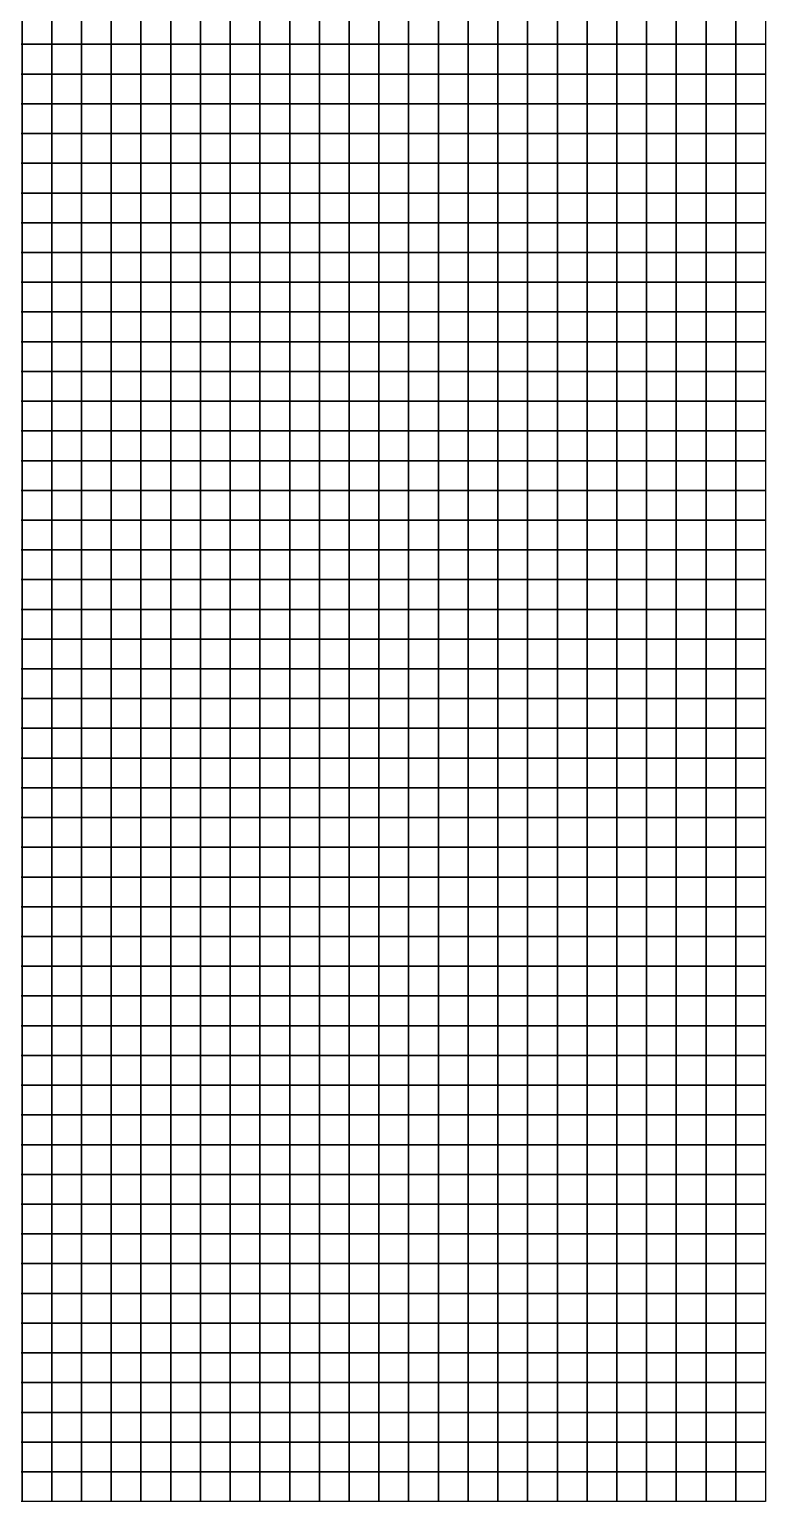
# Model space of a CAD drawing. Extents: x 0 to 99, y 0 to 99.
# Drawn here: x 74.25 to 99, y 0 to 49.5 of the extents above; entities that cross this region are included whole.
import ezdxf

# ---------------------------------------------------------------- set-up
doc = ezdxf.new("R2010")
doc.units = 0

msp = doc.modelspace()

# ---------------------------------------------------------------- meshes
mesh = msp.add_polymesh((9, 9))
for k, corner in enumerate([(72, 48, 14.118), (72, 49, 13.333), (72, 50, 12.549), (72, 51, 11.569), (72, 52, 10.588), (72, 53, 10), (72, 54, 9.804), (72, 55, 9.608), (72, 56, 9.02), (73, 48, 15.294), (73, 49, 14.118), (73, 50, 13.137), (73, 51, 11.961), (73, 52, 10.98), (73, 53, 10.784), (73, 54, 10.98), (73, 55, 11.176), (73, 56, 10.392), (74, 48, 15.686), (74, 49, 14.706), (74, 50, 13.725), (74, 51, 12.549), (74, 52, 11.765), (74, 53, 11.765), (74, 54, 12.157), (74, 55, 12.549), (74, 56, 11.765), (75, 48, 15.882), (75, 49, 14.706), (75, 50, 13.725), (75, 51, 13.137), (75, 52, 12.745), (75, 53, 12.941), (75, 54, 13.725), (75, 55, 13.922), (75, 56, 13.333), (76, 48, 15.686), (76, 49, 14.706), (76, 50, 13.725), (76, 51, 13.725), (76, 52, 13.725), (76, 53, 14.314), (76, 54, 15.098), (76, 55, 15.294), (76, 56, 14.706), (77, 48, 15.686), (77, 49, 14.706), (77, 50, 14.118), (77, 51, 14.51), (77, 52, 15.098), (77, 53, 15.686), (77, 54, 16.471), (77, 55, 16.667), (77, 56, 16.078), (78, 48, 16.078), (78, 49, 15.49), (78, 50, 15.294), (78, 51, 15.882), (78, 52, 16.667), (78, 53, 17.255), (78, 54, 18.235), (78, 55, 18.235), (78, 56, 17.255), (79, 48, 16.667), (79, 49, 16.667), (79, 50, 17.059), (79, 51, 17.451), (79, 52, 18.039), (79, 53, 18.824), (79, 54, 19.608), (79, 55, 19.608), (79, 56, 18.235), (80, 48, 17.255), (80, 49, 17.843), (80, 50, 18.627), (80, 51, 19.216), (80, 52, 19.804), (80, 53, 20.392), (80, 54, 20.98), (80, 55, 20.784), (80, 56, 19.216)]):
    mesh.set_mesh_vertex(divmod(k, 9), corner)
mesh = msp.add_polymesh((9, 9))
for k, corner in enumerate([(80, 48, 17.255), (80, 49, 17.843), (80, 50, 18.627), (80, 51, 19.216), (80, 52, 19.804), (80, 53, 20.392), (80, 54, 20.98), (80, 55, 20.784), (80, 56, 19.216), (81, 48, 17.843), (81, 49, 19.02), (81, 50, 20), (81, 51, 20.784), (81, 52, 21.569), (81, 53, 21.961), (81, 54, 22.157), (81, 55, 21.765), (81, 56, 20), (82, 48, 18.824), (82, 49, 20.392), (82, 50, 21.569), (82, 51, 22.353), (82, 52, 23.137), (82, 53, 23.333), (82, 54, 23.137), (82, 55, 22.157), (82, 56, 20.588), (83, 48, 20.196), (83, 49, 21.765), (83, 50, 23.137), (83, 51, 23.725), (83, 52, 24.314), (83, 53, 24.118), (83, 54, 23.725), (83, 55, 22.745), (83, 56, 20.784), (84, 48, 21.765), (84, 49, 23.333), (84, 50, 24.314), (84, 51, 25.098), (84, 52, 25.294), (84, 53, 24.902), (84, 54, 24.118), (84, 55, 22.941), (84, 56, 21.176), (85, 48, 23.333), (85, 49, 24.706), (85, 50, 25.686), (85, 51, 26.275), (85, 52, 26.667), (85, 53, 25.882), (85, 54, 24.902), (85, 55, 23.529), (85, 56, 21.961), (86, 48, 24.902), (86, 49, 26.275), (86, 50, 27.059), (86, 51, 27.843), (86, 52, 28.039), (86, 53, 27.255), (86, 54, 26.078), (86, 55, 24.51), (86, 56, 22.745), (87, 48, 26.667), (87, 49, 27.843), (87, 50, 28.431), (87, 51, 29.02), (87, 52, 29.216), (87, 53, 28.235), (87, 54, 26.863), (87, 55, 25.294), (87, 56, 23.725), (88, 48, 28.039), (88, 49, 29.02), (88, 50, 29.412), (88, 51, 29.608), (88, 52, 29.412), (88, 53, 28.235), (88, 54, 27.059), (88, 55, 25.49), (88, 56, 23.922)]):
    mesh.set_mesh_vertex(divmod(k, 9), corner)
mesh = msp.add_polymesh((9, 9))
for k, corner in enumerate([(88, 48, 28.039), (88, 49, 29.02), (88, 50, 29.412), (88, 51, 29.608), (88, 52, 29.412), (88, 53, 28.235), (88, 54, 27.059), (88, 55, 25.49), (88, 56, 23.922), (89, 48, 29.412), (89, 49, 30), (89, 50, 30.196), (89, 51, 29.804), (89, 52, 29.412), (89, 53, 28.235), (89, 54, 26.863), (89, 55, 25.294), (89, 56, 23.725), (90, 48, 30.784), (90, 49, 31.176), (90, 50, 30.784), (90, 51, 30.196), (90, 52, 29.216), (90, 53, 27.843), (90, 54, 26.471), (90, 55, 24.902), (90, 56, 23.529), (91, 48, 32.353), (91, 49, 32.353), (91, 50, 31.765), (91, 51, 30.784), (91, 52, 29.608), (91, 53, 28.235), (91, 54, 26.667), (91, 55, 25.098), (91, 56, 23.529), (92, 48, 33.725), (92, 49, 33.725), (92, 50, 33.137), (92, 51, 31.765), (92, 52, 30.588), (92, 53, 29.02), (92, 54, 27.451), (92, 55, 25.686), (92, 56, 24.118), (93, 48, 34.902), (93, 49, 34.902), (93, 50, 34.314), (93, 51, 33.137), (93, 52, 31.765), (93, 53, 30.196), (93, 54, 28.431), (93, 55, 26.667), (93, 56, 24.706), (94, 48, 36.078), (94, 49, 35.882), (94, 50, 35.294), (94, 51, 33.922), (94, 52, 32.549), (94, 53, 30.784), (94, 54, 29.216), (94, 55, 27.255), (94, 56, 25.49), (95, 48, 37.059), (95, 49, 36.667), (95, 50, 35.686), (95, 51, 34.314), (95, 52, 32.745), (95, 53, 31.176), (95, 54, 29.412), (95, 55, 27.843), (95, 56, 26.078), (96, 48, 37.843), (96, 49, 36.863), (96, 50, 35.49), (96, 51, 34.118), (96, 52, 32.549), (96, 53, 30.98), (96, 54, 29.216), (96, 55, 27.843), (96, 56, 26.863)]):
    mesh.set_mesh_vertex(divmod(k, 9), corner)
mesh = msp.add_polymesh((4, 9))
for k, corner in enumerate([(96, 48, 37.843), (96, 49, 36.863), (96, 50, 35.49), (96, 51, 34.118), (96, 52, 32.549), (96, 53, 30.98), (96, 54, 29.216), (96, 55, 27.843), (96, 56, 26.863), (97, 48, 38.235), (97, 49, 36.863), (97, 50, 35.294), (97, 51, 33.529), (97, 52, 31.765), (97, 53, 30.588), (97, 54, 29.216), (97, 55, 28.235), (97, 56, 27.647), (98, 48, 38.824), (98, 49, 37.255), (98, 50, 35.294), (98, 51, 33.333), (98, 52, 31.765), (98, 53, 30.784), (98, 54, 29.804), (98, 55, 29.216), (98, 56, 28.824), (99, 48, 39.412), (99, 49, 37.647), (99, 50, 35.686), (99, 51, 33.725), (99, 52, 32.157), (99, 53, 31.373), (99, 54, 30.98), (99, 55, 30.588), (99, 56, 30.392)]):
    mesh.set_mesh_vertex(divmod(k, 9), corner)
mesh = msp.add_polymesh((9, 9))
for k, corner in enumerate([(72, 40, 18.627), (72, 41, 18.431), (72, 42, 18.235), (72, 43, 17.843), (72, 44, 17.451), (72, 45, 16.863), (72, 46, 15.882), (72, 47, 14.902), (72, 48, 14.118), (73, 40, 20), (73, 41, 19.804), (73, 42, 19.412), (73, 43, 19.02), (73, 44, 18.627), (73, 45, 18.039), (73, 46, 17.059), (73, 47, 16.078), (73, 48, 15.294), (74, 40, 21.373), (74, 41, 20.98), (74, 42, 20.588), (74, 43, 20.196), (74, 44, 19.804), (74, 45, 19.02), (74, 46, 18.039), (74, 47, 16.863), (74, 48, 15.686), (75, 40, 22.549), (75, 41, 22.157), (75, 42, 21.765), (75, 43, 21.176), (75, 44, 20.588), (75, 45, 19.804), (75, 46, 18.431), (75, 47, 17.255), (75, 48, 15.882), (76, 40, 23.725), (76, 41, 23.333), (76, 42, 22.745), (76, 43, 22.157), (76, 44, 21.176), (76, 45, 20), (76, 46, 18.627), (76, 47, 17.255), (76, 48, 15.686), (77, 40, 24.706), (77, 41, 24.314), (77, 42, 23.725), (77, 43, 22.549), (77, 44, 21.176), (77, 45, 20), (77, 46, 18.431), (77, 47, 17.059), (77, 48, 15.686), (78, 40, 25.49), (78, 41, 24.902), (78, 42, 24.118), (78, 43, 22.745), (78, 44, 21.176), (78, 45, 19.804), (78, 46, 18.235), (78, 47, 16.863), (78, 48, 16.078), (79, 40, 26.078), (79, 41, 25.294), (79, 42, 24.118), (79, 43, 22.745), (79, 44, 21.176), (79, 45, 19.804), (79, 46, 18.235), (79, 47, 16.667), (79, 48, 16.667), (80, 40, 26.275), (80, 41, 25.294), (80, 42, 24.118), (80, 43, 22.745), (80, 44, 21.176), (80, 45, 19.608), (80, 46, 18.039), (80, 47, 16.863), (80, 48, 17.255)]):
    mesh.set_mesh_vertex(divmod(k, 9), corner)
mesh = msp.add_polymesh((9, 9))
for k, corner in enumerate([(80, 40, 26.275), (80, 41, 25.294), (80, 42, 24.118), (80, 43, 22.745), (80, 44, 21.176), (80, 45, 19.608), (80, 46, 18.039), (80, 47, 16.863), (80, 48, 17.255), (81, 40, 26.275), (81, 41, 25.294), (81, 42, 23.922), (81, 43, 22.549), (81, 44, 21.176), (81, 45, 19.608), (81, 46, 18.235), (81, 47, 17.255), (81, 48, 17.843), (82, 40, 26.275), (82, 41, 25.294), (82, 42, 23.725), (82, 43, 22.353), (82, 44, 20.784), (82, 45, 19.608), (82, 46, 18.431), (82, 47, 17.843), (82, 48, 18.824), (83, 40, 26.275), (83, 41, 25.098), (83, 42, 23.725), (83, 43, 22.157), (83, 44, 20.588), (83, 45, 19.608), (83, 46, 19.02), (83, 47, 18.824), (83, 48, 20.196), (84, 40, 26.275), (84, 41, 25.098), (84, 42, 23.725), (84, 43, 22.157), (84, 44, 20.784), (84, 45, 20), (84, 46, 19.804), (84, 47, 20.196), (84, 48, 21.765), (85, 40, 26.275), (85, 41, 25.098), (85, 42, 23.725), (85, 43, 22.745), (85, 44, 21.765), (85, 45, 21.373), (85, 46, 21.569), (85, 47, 21.961), (85, 48, 23.333), (86, 40, 26.275), (86, 41, 24.902), (86, 42, 23.922), (86, 43, 23.333), (86, 44, 23.137), (86, 45, 23.137), (86, 46, 23.333), (86, 47, 23.725), (86, 48, 24.902), (87, 40, 26.275), (87, 41, 25.098), (87, 42, 24.314), (87, 43, 24.314), (87, 44, 24.51), (87, 45, 24.706), (87, 46, 25.098), (87, 47, 25.49), (87, 48, 26.667), (88, 40, 26.275), (88, 41, 25.294), (88, 42, 24.902), (88, 43, 25.294), (88, 44, 26.275), (88, 45, 26.667), (88, 46, 26.863), (88, 47, 27.255), (88, 48, 28.039)]):
    mesh.set_mesh_vertex(divmod(k, 9), corner)
mesh = msp.add_polymesh((9, 9))
for k, corner in enumerate([(88, 40, 26.275), (88, 41, 25.294), (88, 42, 24.902), (88, 43, 25.294), (88, 44, 26.275), (88, 45, 26.667), (88, 46, 26.863), (88, 47, 27.255), (88, 48, 28.039), (89, 40, 26.667), (89, 41, 26.078), (89, 42, 25.882), (89, 43, 26.667), (89, 44, 27.647), (89, 45, 28.235), (89, 46, 28.431), (89, 47, 28.824), (89, 48, 29.412), (90, 40, 27.059), (90, 41, 26.863), (90, 42, 27.059), (90, 43, 28.039), (90, 44, 29.02), (90, 45, 29.804), (90, 46, 30.196), (90, 47, 30.588), (90, 48, 30.784), (91, 40, 27.647), (91, 41, 27.843), (91, 42, 28.235), (91, 43, 29.216), (91, 44, 30.392), (91, 45, 31.373), (91, 46, 31.765), (91, 47, 32.157), (91, 48, 32.353), (92, 40, 28.627), (92, 41, 28.824), (92, 42, 29.412), (92, 43, 30.784), (92, 44, 31.765), (92, 45, 32.745), (92, 46, 33.137), (92, 47, 33.529), (92, 48, 33.725), (93, 40, 30), (93, 41, 30.392), (93, 42, 30.98), (93, 43, 32.157), (93, 44, 33.333), (93, 45, 33.922), (93, 46, 34.314), (93, 47, 34.706), (93, 48, 34.902), (94, 40, 31.569), (94, 41, 31.961), (94, 42, 32.549), (94, 43, 33.529), (94, 44, 34.51), (94, 45, 35.294), (94, 46, 35.686), (94, 47, 35.882), (94, 48, 36.078), (95, 40, 32.941), (95, 41, 33.725), (95, 42, 34.314), (95, 43, 35.098), (95, 44, 35.882), (95, 45, 36.471), (95, 46, 36.863), (95, 47, 37.255), (95, 48, 37.059), (96, 40, 34.314), (96, 41, 35.294), (96, 42, 35.882), (96, 43, 36.667), (96, 44, 37.255), (96, 45, 37.843), (96, 46, 38.431), (96, 47, 38.431), (96, 48, 37.843)]):
    mesh.set_mesh_vertex(divmod(k, 9), corner)
mesh = msp.add_polymesh((4, 9))
for k, corner in enumerate([(96, 40, 34.314), (96, 41, 35.294), (96, 42, 35.882), (96, 43, 36.667), (96, 44, 37.255), (96, 45, 37.843), (96, 46, 38.431), (96, 47, 38.431), (96, 48, 37.843), (97, 40, 35.686), (97, 41, 36.471), (97, 42, 37.255), (97, 43, 38.235), (97, 44, 38.824), (97, 45, 39.412), (97, 46, 39.608), (97, 47, 39.412), (97, 48, 38.235), (98, 40, 36.863), (98, 41, 37.451), (98, 42, 38.431), (98, 43, 39.412), (98, 44, 40.392), (98, 45, 40.784), (98, 46, 40.784), (98, 47, 40.392), (98, 48, 38.824), (99, 40, 37.647), (99, 41, 38.431), (99, 42, 39.216), (99, 43, 40.392), (99, 44, 41.569), (99, 45, 41.765), (99, 46, 41.569), (99, 47, 40.784), (99, 48, 39.412)]):
    mesh.set_mesh_vertex(divmod(k, 9), corner)
mesh = msp.add_polymesh((9, 9))
for k, corner in enumerate([(72, 32, 19.608), (72, 33, 19.804), (72, 34, 20.196), (72, 35, 20.196), (72, 36, 20), (72, 37, 19.608), (72, 38, 19.216), (72, 39, 18.824), (72, 40, 18.627), (73, 32, 20.784), (73, 33, 20.784), (73, 34, 21.176), (73, 35, 21.176), (73, 36, 20.784), (73, 37, 20.588), (73, 38, 20.392), (73, 39, 20.196), (73, 40, 20), (74, 32, 21.765), (74, 33, 21.961), (74, 34, 21.961), (74, 35, 21.961), (74, 36, 21.765), (74, 37, 21.373), (74, 38, 21.569), (74, 39, 21.569), (74, 40, 21.373), (75, 32, 22.745), (75, 33, 22.745), (75, 34, 22.745), (75, 35, 22.745), (75, 36, 22.549), (75, 37, 22.157), (75, 38, 22.549), (75, 39, 22.745), (75, 40, 22.549), (76, 32, 23.725), (76, 33, 23.725), (76, 34, 23.725), (76, 35, 23.529), (76, 36, 23.333), (76, 37, 23.333), (76, 38, 23.529), (76, 39, 23.725), (76, 40, 23.725), (77, 32, 24.314), (77, 33, 24.314), (77, 34, 24.314), (77, 35, 24.314), (77, 36, 24.314), (77, 37, 24.314), (77, 38, 24.706), (77, 39, 24.706), (77, 40, 24.706), (78, 32, 24.51), (78, 33, 24.706), (78, 34, 24.706), (78, 35, 24.902), (78, 36, 25.294), (78, 37, 25.294), (78, 38, 25.686), (78, 39, 25.686), (78, 40, 25.49), (79, 32, 24.314), (79, 33, 24.706), (79, 34, 25.098), (79, 35, 25.49), (79, 36, 25.882), (79, 37, 26.275), (79, 38, 26.471), (79, 39, 26.471), (79, 40, 26.078), (80, 32, 24.118), (80, 33, 24.51), (80, 34, 25.098), (80, 35, 25.686), (80, 36, 26.471), (80, 37, 27.255), (80, 38, 27.255), (80, 39, 26.863), (80, 40, 26.275)]):
    mesh.set_mesh_vertex(divmod(k, 9), corner)
mesh = msp.add_polymesh((9, 9))
for k, corner in enumerate([(80, 32, 24.118), (80, 33, 24.51), (80, 34, 25.098), (80, 35, 25.686), (80, 36, 26.471), (80, 37, 27.255), (80, 38, 27.255), (80, 39, 26.863), (80, 40, 26.275), (81, 32, 23.529), (81, 33, 24.314), (81, 34, 24.706), (81, 35, 25.686), (81, 36, 26.863), (81, 37, 27.647), (81, 38, 27.451), (81, 39, 27.255), (81, 40, 26.275), (82, 32, 22.941), (82, 33, 23.725), (82, 34, 24.51), (82, 35, 25.686), (82, 36, 26.863), (82, 37, 27.843), (82, 38, 27.647), (82, 39, 27.255), (82, 40, 26.275), (83, 32, 22.549), (83, 33, 23.333), (83, 34, 24.314), (83, 35, 25.294), (83, 36, 26.863), (83, 37, 27.843), (83, 38, 27.647), (83, 39, 27.255), (83, 40, 26.275), (84, 32, 22.353), (84, 33, 23.333), (84, 34, 24.118), (84, 35, 25.294), (84, 36, 26.863), (84, 37, 27.843), (84, 38, 27.647), (84, 39, 27.255), (84, 40, 26.275), (85, 32, 22.353), (85, 33, 23.333), (85, 34, 24.118), (85, 35, 25.294), (85, 36, 26.667), (85, 37, 27.843), (85, 38, 27.647), (85, 39, 27.255), (85, 40, 26.275), (86, 32, 22.745), (86, 33, 23.333), (86, 34, 24.118), (86, 35, 25.294), (86, 36, 26.667), (86, 37, 27.647), (86, 38, 27.647), (86, 39, 27.255), (86, 40, 26.275), (87, 32, 23.333), (87, 33, 23.725), (87, 34, 24.118), (87, 35, 25.294), (87, 36, 26.667), (87, 37, 27.647), (87, 38, 27.647), (87, 39, 27.059), (87, 40, 26.275), (88, 32, 24.314), (88, 33, 24.314), (88, 34, 24.314), (88, 35, 25.294), (88, 36, 26.863), (88, 37, 27.647), (88, 38, 27.647), (88, 39, 27.059), (88, 40, 26.275)]):
    mesh.set_mesh_vertex(divmod(k, 9), corner)
mesh = msp.add_polymesh((9, 9))
for k, corner in enumerate([(88, 32, 24.314), (88, 33, 24.314), (88, 34, 24.314), (88, 35, 25.294), (88, 36, 26.863), (88, 37, 27.647), (88, 38, 27.647), (88, 39, 27.059), (88, 40, 26.275), (89, 32, 24.902), (89, 33, 24.706), (89, 34, 24.902), (89, 35, 25.686), (89, 36, 26.863), (89, 37, 27.843), (89, 38, 27.647), (89, 39, 27.255), (89, 40, 26.667), (90, 32, 25.49), (90, 33, 25.294), (90, 34, 25.294), (90, 35, 26.275), (90, 36, 27.255), (90, 37, 27.843), (90, 38, 27.843), (90, 39, 27.255), (90, 40, 27.059), (91, 32, 25.882), (91, 33, 25.686), (91, 34, 25.686), (91, 35, 26.667), (91, 36, 27.647), (91, 37, 28.235), (91, 38, 28.039), (91, 39, 27.843), (91, 40, 27.647), (92, 32, 26.471), (92, 33, 26.275), (92, 34, 26.275), (92, 35, 27.059), (92, 36, 28.039), (92, 37, 28.824), (92, 38, 28.824), (92, 39, 28.431), (92, 40, 28.627), (93, 32, 27.255), (93, 33, 26.863), (93, 34, 26.863), (93, 35, 27.451), (93, 36, 28.627), (93, 37, 29.412), (93, 38, 29.804), (93, 39, 29.804), (93, 40, 30), (94, 32, 28.039), (94, 33, 27.451), (94, 34, 27.255), (94, 35, 28.039), (94, 36, 29.216), (94, 37, 30), (94, 38, 30.784), (94, 39, 31.176), (94, 40, 31.569), (95, 32, 28.431), (95, 33, 28.039), (95, 34, 27.843), (95, 35, 28.431), (95, 36, 29.608), (95, 37, 30.784), (95, 38, 31.569), (95, 39, 32.353), (95, 40, 32.941), (96, 32, 28.824), (96, 33, 28.235), (96, 34, 28.235), (96, 35, 29.02), (96, 36, 30.392), (96, 37, 31.373), (96, 38, 32.549), (96, 39, 33.529), (96, 40, 34.314)]):
    mesh.set_mesh_vertex(divmod(k, 9), corner)
mesh = msp.add_polymesh((4, 9))
for k, corner in enumerate([(96, 32, 28.824), (96, 33, 28.235), (96, 34, 28.235), (96, 35, 29.02), (96, 36, 30.392), (96, 37, 31.373), (96, 38, 32.549), (96, 39, 33.529), (96, 40, 34.314), (97, 32, 28.824), (97, 33, 28.235), (97, 34, 28.431), (97, 35, 29.608), (97, 36, 30.98), (97, 37, 32.353), (97, 38, 33.725), (97, 39, 34.902), (97, 40, 35.686), (98, 32, 28.824), (98, 33, 28.824), (98, 34, 28.824), (98, 35, 30.196), (98, 36, 31.765), (98, 37, 33.333), (98, 38, 34.706), (98, 39, 35.882), (98, 40, 36.863), (99, 32, 29.216), (99, 33, 29.216), (99, 34, 29.804), (99, 35, 30.98), (99, 36, 32.549), (99, 37, 34.118), (99, 38, 35.49), (99, 39, 36.863), (99, 40, 37.647)]):
    mesh.set_mesh_vertex(divmod(k, 9), corner)
mesh = msp.add_polymesh((9, 9))
for k, corner in enumerate([(72, 24, 19.216), (72, 25, 20.196), (72, 26, 20.784), (72, 27, 21.176), (72, 28, 21.176), (72, 29, 20.784), (72, 30, 20.588), (72, 31, 20), (72, 32, 19.608), (73, 24, 18.824), (73, 25, 19.804), (73, 26, 20.588), (73, 27, 21.176), (73, 28, 21.569), (73, 29, 21.569), (73, 30, 21.176), (73, 31, 20.98), (73, 32, 20.784), (74, 24, 18.431), (74, 25, 19.412), (74, 26, 20.392), (74, 27, 21.176), (74, 28, 21.765), (74, 29, 22.157), (74, 30, 22.157), (74, 31, 21.961), (74, 32, 21.765), (75, 24, 18.235), (75, 25, 18.824), (75, 26, 20), (75, 27, 21.176), (75, 28, 21.961), (75, 29, 22.549), (75, 30, 22.745), (75, 31, 22.941), (75, 32, 22.745), (76, 24, 18.039), (76, 25, 18.431), (76, 26, 19.608), (76, 27, 20.588), (76, 28, 21.765), (76, 29, 22.745), (76, 30, 23.333), (76, 31, 23.529), (76, 32, 23.725), (77, 24, 18.627), (77, 25, 18.824), (77, 26, 19.216), (77, 27, 20.196), (77, 28, 21.176), (77, 29, 22.353), (77, 30, 23.333), (77, 31, 23.922), (77, 32, 24.314), (78, 24, 20.196), (78, 25, 19.804), (78, 26, 19.804), (78, 27, 19.804), (78, 28, 20.784), (78, 29, 21.961), (78, 30, 23.137), (78, 31, 23.922), (78, 32, 24.51), (79, 24, 22.353), (79, 25, 21.569), (79, 26, 20.784), (79, 27, 20.392), (79, 28, 20.98), (79, 29, 21.765), (79, 30, 22.745), (79, 31, 23.725), (79, 32, 24.314), (80, 24, 24.51), (80, 25, 23.529), (80, 26, 22.353), (80, 27, 21.569), (80, 28, 21.373), (80, 29, 21.373), (80, 30, 22.157), (80, 31, 23.137), (80, 32, 24.118)]):
    mesh.set_mesh_vertex(divmod(k, 9), corner)
mesh = msp.add_polymesh((9, 9))
for k, corner in enumerate([(80, 24, 24.51), (80, 25, 23.529), (80, 26, 22.353), (80, 27, 21.569), (80, 28, 21.373), (80, 29, 21.373), (80, 30, 22.157), (80, 31, 23.137), (80, 32, 24.118), (81, 24, 26.863), (81, 25, 25.686), (81, 26, 24.118), (81, 27, 22.745), (81, 28, 21.765), (81, 29, 21.176), (81, 30, 21.765), (81, 31, 22.549), (81, 32, 23.529), (82, 24, 29.02), (82, 25, 27.647), (82, 26, 25.686), (82, 27, 23.922), (82, 28, 22.353), (82, 29, 21.176), (82, 30, 21.176), (82, 31, 21.961), (82, 32, 22.941), (83, 24, 30.784), (83, 25, 29.216), (83, 26, 27.255), (83, 27, 25.098), (83, 28, 22.745), (83, 29, 20.98), (83, 30, 20.784), (83, 31, 21.765), (83, 32, 22.549), (84, 24, 32.157), (84, 25, 30.392), (84, 26, 28.235), (84, 27, 25.882), (84, 28, 23.333), (84, 29, 21.176), (84, 30, 20.784), (84, 31, 21.569), (84, 32, 22.353), (85, 24, 32.745), (85, 25, 30.98), (85, 26, 28.824), (85, 27, 26.471), (85, 28, 23.922), (85, 29, 21.765), (85, 30, 21.176), (85, 31, 21.765), (85, 32, 22.353), (86, 24, 32.745), (86, 25, 30.98), (86, 26, 29.02), (86, 27, 26.863), (86, 28, 24.51), (86, 29, 22.549), (86, 30, 21.961), (86, 31, 22.157), (86, 32, 22.745), (87, 24, 32.353), (87, 25, 30.784), (87, 26, 28.824), (87, 27, 27.059), (87, 28, 25.294), (87, 29, 23.725), (87, 30, 23.137), (87, 31, 23.333), (87, 32, 23.333), (88, 24, 31.765), (88, 25, 30), (88, 26, 28.235), (88, 27, 26.863), (88, 28, 25.882), (88, 29, 25.098), (88, 30, 24.706), (88, 31, 24.314), (88, 32, 24.314)]):
    mesh.set_mesh_vertex(divmod(k, 9), corner)
mesh = msp.add_polymesh((9, 9))
for k, corner in enumerate([(88, 24, 31.765), (88, 25, 30), (88, 26, 28.235), (88, 27, 26.863), (88, 28, 25.882), (88, 29, 25.098), (88, 30, 24.706), (88, 31, 24.314), (88, 32, 24.314), (89, 24, 30.784), (89, 25, 29.216), (89, 26, 27.647), (89, 27, 26.667), (89, 28, 26.275), (89, 29, 26.275), (89, 30, 25.882), (89, 31, 25.294), (89, 32, 24.902), (90, 24, 29.804), (90, 25, 28.431), (90, 26, 27.255), (90, 27, 26.863), (90, 28, 27.059), (90, 29, 27.451), (90, 30, 26.863), (90, 31, 26.078), (90, 32, 25.49), (91, 24, 29.216), (91, 25, 28.039), (91, 26, 27.451), (91, 27, 27.255), (91, 28, 28.039), (91, 29, 28.431), (91, 30, 27.843), (91, 31, 26.667), (91, 32, 25.882), (92, 24, 28.431), (92, 25, 27.843), (92, 26, 27.843), (92, 27, 28.235), (92, 28, 28.824), (92, 29, 29.412), (92, 30, 28.627), (92, 31, 27.255), (92, 32, 26.471), (93, 24, 28.039), (93, 25, 28.039), (93, 26, 28.235), (93, 27, 29.02), (93, 28, 29.804), (93, 29, 30.392), (93, 30, 29.608), (93, 31, 28.235), (93, 32, 27.255), (94, 24, 27.843), (94, 25, 28.235), (94, 26, 29.02), (94, 27, 29.804), (94, 28, 30.784), (94, 29, 31.373), (94, 30, 30.392), (94, 31, 29.02), (94, 32, 28.039), (95, 24, 28.431), (95, 25, 28.824), (95, 26, 29.804), (95, 27, 30.588), (95, 28, 31.373), (95, 29, 31.961), (95, 30, 30.98), (95, 31, 29.608), (95, 32, 28.431), (96, 24, 29.216), (96, 25, 29.804), (96, 26, 30.392), (96, 27, 31.373), (96, 28, 32.157), (96, 29, 32.549), (96, 30, 31.373), (96, 31, 29.804), (96, 32, 28.824)]):
    mesh.set_mesh_vertex(divmod(k, 9), corner)
mesh = msp.add_polymesh((4, 9))
for k, corner in enumerate([(96, 24, 29.216), (96, 25, 29.804), (96, 26, 30.392), (96, 27, 31.373), (96, 28, 32.157), (96, 29, 32.549), (96, 30, 31.373), (96, 31, 29.804), (96, 32, 28.824), (97, 24, 30), (97, 25, 30.588), (97, 26, 31.373), (97, 27, 32.157), (97, 28, 32.745), (97, 29, 32.745), (97, 30, 31.373), (97, 31, 29.804), (97, 32, 28.824), (98, 24, 30.784), (98, 25, 31.569), (98, 26, 32.353), (98, 27, 32.941), (98, 28, 33.333), (98, 29, 33.137), (98, 30, 31.569), (98, 31, 29.804), (98, 32, 28.824), (99, 24, 31.765), (99, 25, 32.549), (99, 26, 33.333), (99, 27, 33.725), (99, 28, 33.529), (99, 29, 32.941), (99, 30, 31.569), (99, 31, 30), (99, 32, 29.216)]):
    mesh.set_mesh_vertex(divmod(k, 9), corner)
mesh = msp.add_polymesh((9, 9))
for k, corner in enumerate([(72, 16, 19.216), (72, 17, 18.235), (72, 18, 17.255), (72, 19, 16.471), (72, 20, 16.471), (72, 21, 16.667), (72, 22, 17.255), (72, 23, 18.235), (72, 24, 19.216), (73, 16, 21.176), (73, 17, 20), (73, 18, 19.02), (73, 19, 18.235), (73, 20, 17.647), (73, 21, 17.255), (73, 22, 17.255), (73, 23, 18.039), (73, 24, 18.824), (74, 16, 23.333), (74, 17, 21.765), (74, 18, 20.784), (74, 19, 19.804), (74, 20, 19.02), (74, 21, 18.235), (74, 22, 17.647), (74, 23, 18.039), (74, 24, 18.431), (75, 16, 24.902), (75, 17, 23.725), (75, 18, 22.549), (75, 19, 21.765), (75, 20, 20.588), (75, 21, 19.412), (75, 22, 18.627), (75, 23, 18.235), (75, 24, 18.235), (76, 16, 26.275), (76, 17, 25.098), (76, 18, 24.118), (76, 19, 23.137), (76, 20, 21.765), (76, 21, 20.392), (76, 22, 19.216), (76, 23, 18.431), (76, 24, 18.039), (77, 16, 27.451), (77, 17, 26.275), (77, 18, 25.294), (77, 19, 24.314), (77, 20, 22.745), (77, 21, 21.373), (77, 22, 20.196), (77, 23, 19.216), (77, 24, 18.627), (78, 16, 28.235), (78, 17, 26.863), (78, 18, 25.686), (78, 19, 24.706), (78, 20, 23.725), (78, 21, 22.745), (78, 22, 21.765), (78, 23, 20.98), (78, 24, 20.196), (79, 16, 28.627), (79, 17, 27.255), (79, 18, 26.275), (79, 19, 25.294), (79, 20, 24.706), (79, 21, 24.314), (79, 22, 23.725), (79, 23, 23.137), (79, 24, 22.353), (80, 16, 29.02), (80, 17, 27.843), (80, 18, 27.059), (80, 19, 26.275), (80, 20, 26.078), (80, 21, 25.882), (80, 22, 25.686), (80, 23, 25.294), (80, 24, 24.51)]):
    mesh.set_mesh_vertex(divmod(k, 9), corner)
mesh = msp.add_polymesh((9, 9))
for k, corner in enumerate([(80, 16, 29.02), (80, 17, 27.843), (80, 18, 27.059), (80, 19, 26.275), (80, 20, 26.078), (80, 21, 25.882), (80, 22, 25.686), (80, 23, 25.294), (80, 24, 24.51), (81, 16, 29.804), (81, 17, 28.824), (81, 18, 28.235), (81, 19, 27.843), (81, 20, 27.843), (81, 21, 27.843), (81, 22, 27.647), (81, 23, 27.255), (81, 24, 26.863), (82, 16, 30.784), (82, 17, 30.196), (82, 18, 29.804), (82, 19, 29.412), (82, 20, 29.412), (82, 21, 29.216), (82, 22, 29.216), (82, 23, 29.216), (82, 24, 29.02), (83, 16, 32.353), (83, 17, 31.765), (83, 18, 31.765), (83, 19, 31.569), (83, 20, 31.373), (83, 21, 31.176), (83, 22, 31.176), (83, 23, 31.176), (83, 24, 30.784), (84, 16, 34.314), (84, 17, 33.725), (84, 18, 33.725), (84, 19, 33.725), (84, 20, 33.529), (84, 21, 33.137), (84, 22, 32.745), (84, 23, 32.549), (84, 24, 32.157), (85, 16, 36.471), (85, 17, 35.882), (85, 18, 35.686), (85, 19, 35.49), (85, 20, 35.098), (85, 21, 34.706), (85, 22, 34.118), (85, 23, 33.333), (85, 24, 32.745), (86, 16, 38.824), (86, 17, 37.843), (86, 18, 37.255), (86, 19, 36.863), (86, 20, 36.275), (86, 21, 35.882), (86, 22, 35.098), (86, 23, 33.922), (86, 24, 32.745), (87, 16, 40.392), (87, 17, 39.412), (87, 18, 38.824), (87, 19, 38.039), (87, 20, 37.255), (87, 21, 36.471), (87, 22, 35.294), (87, 23, 33.922), (87, 24, 32.353), (88, 16, 41.373), (88, 17, 40.392), (88, 18, 39.608), (88, 19, 38.824), (88, 20, 37.647), (88, 21, 36.275), (88, 22, 34.902), (88, 23, 33.333), (88, 24, 31.765)]):
    mesh.set_mesh_vertex(divmod(k, 9), corner)
mesh = msp.add_polymesh((9, 9))
for k, corner in enumerate([(88, 16, 41.373), (88, 17, 40.392), (88, 18, 39.608), (88, 19, 38.824), (88, 20, 37.647), (88, 21, 36.275), (88, 22, 34.902), (88, 23, 33.333), (88, 24, 31.765), (89, 16, 41.373), (89, 17, 40.392), (89, 18, 39.608), (89, 19, 38.824), (89, 20, 37.255), (89, 21, 35.882), (89, 22, 34.314), (89, 23, 32.549), (89, 24, 30.784), (90, 16, 40.392), (90, 17, 39.412), (90, 18, 38.627), (90, 19, 37.647), (90, 20, 36.471), (90, 21, 35.294), (90, 22, 33.725), (90, 23, 31.765), (90, 24, 29.804), (91, 16, 38.824), (91, 17, 38.039), (91, 18, 37.059), (91, 19, 36.275), (91, 20, 35.294), (91, 21, 34.314), (91, 22, 32.941), (91, 23, 30.98), (91, 24, 29.216), (92, 16, 37.255), (92, 17, 36.471), (92, 18, 35.686), (92, 19, 34.902), (92, 20, 34.314), (92, 21, 33.529), (92, 22, 32.353), (92, 23, 30.392), (92, 24, 28.431), (93, 16, 36.863), (93, 17, 35.882), (93, 18, 34.902), (93, 19, 33.922), (93, 20, 33.333), (93, 21, 32.745), (93, 22, 31.373), (93, 23, 29.608), (93, 24, 28.039), (94, 16, 37.843), (94, 17, 36.667), (94, 18, 35.294), (94, 19, 34.118), (94, 20, 33.137), (94, 21, 32.353), (94, 22, 30.98), (94, 23, 29.216), (94, 24, 27.843), (95, 16, 39.608), (95, 17, 38.039), (95, 18, 36.667), (95, 19, 35.098), (95, 20, 33.725), (95, 21, 32.353), (95, 22, 30.784), (95, 23, 29.412), (95, 24, 28.431), (96, 16, 40.784), (96, 17, 39.412), (96, 18, 37.647), (96, 19, 35.882), (96, 20, 33.922), (96, 21, 32.157), (96, 22, 30.784), (96, 23, 29.804), (96, 24, 29.216)]):
    mesh.set_mesh_vertex(divmod(k, 9), corner)
mesh = msp.add_polymesh((4, 9))
for k, corner in enumerate([(96, 16, 40.784), (96, 17, 39.412), (96, 18, 37.647), (96, 19, 35.882), (96, 20, 33.922), (96, 21, 32.157), (96, 22, 30.784), (96, 23, 29.804), (96, 24, 29.216), (97, 16, 41.373), (97, 17, 39.608), (97, 18, 37.843), (97, 19, 36.275), (97, 20, 33.922), (97, 21, 31.961), (97, 22, 30.784), (97, 23, 30.196), (97, 24, 30), (98, 16, 40.784), (98, 17, 39.216), (98, 18, 37.451), (98, 19, 35.686), (98, 20, 33.725), (98, 21, 31.765), (98, 22, 30.784), (98, 23, 30.784), (98, 24, 30.784), (99, 16, 39.804), (99, 17, 38.235), (99, 18, 36.471), (99, 19, 34.902), (99, 20, 33.333), (99, 21, 31.961), (99, 22, 31.373), (99, 23, 31.373), (99, 24, 31.765)]):
    mesh.set_mesh_vertex(divmod(k, 9), corner)
mesh = msp.add_polymesh((9, 9))
for k, corner in enumerate([(72, 8, 21.765), (72, 9, 21.961), (72, 10, 22.157), (72, 11, 21.961), (72, 12, 21.765), (72, 13, 21.765), (72, 14, 21.373), (72, 15, 20.392), (72, 16, 19.216), (73, 8, 23.137), (73, 9, 23.333), (73, 10, 23.333), (73, 11, 23.333), (73, 12, 23.333), (73, 13, 23.529), (73, 14, 23.529), (73, 15, 22.549), (73, 16, 21.176), (74, 8, 24.51), (74, 9, 24.51), (74, 10, 24.706), (74, 11, 24.706), (74, 12, 24.902), (74, 13, 25.294), (74, 14, 25.686), (74, 15, 24.706), (74, 16, 23.333), (75, 8, 26.078), (75, 9, 26.078), (75, 10, 26.078), (75, 11, 26.275), (75, 12, 26.667), (75, 13, 27.255), (75, 14, 27.255), (75, 15, 26.275), (75, 16, 24.902), (76, 8, 27.647), (76, 9, 27.451), (76, 10, 27.647), (76, 11, 27.843), (76, 12, 28.235), (76, 13, 28.627), (76, 14, 28.824), (76, 15, 27.843), (76, 16, 26.275), (77, 8, 29.02), (77, 9, 29.02), (77, 10, 29.216), (77, 11, 29.412), (77, 12, 29.804), (77, 13, 30), (77, 14, 30), (77, 15, 28.824), (77, 16, 27.451), (78, 8, 30.588), (78, 9, 30.784), (78, 10, 30.784), (78, 11, 31.176), (78, 12, 31.176), (78, 13, 31.176), (78, 14, 30.784), (78, 15, 29.804), (78, 16, 28.235), (79, 8, 32.353), (79, 9, 32.549), (79, 10, 32.745), (79, 11, 32.745), (79, 12, 32.549), (79, 13, 32.157), (79, 14, 31.569), (79, 15, 30.196), (79, 16, 28.627), (80, 8, 34.118), (80, 9, 34.706), (80, 10, 34.51), (80, 11, 34.314), (80, 12, 33.725), (80, 13, 32.941), (80, 14, 31.961), (80, 15, 30.588), (80, 16, 29.02)]):
    mesh.set_mesh_vertex(divmod(k, 9), corner)
mesh = msp.add_polymesh((9, 9))
for k, corner in enumerate([(80, 8, 34.118), (80, 9, 34.706), (80, 10, 34.51), (80, 11, 34.314), (80, 12, 33.725), (80, 13, 32.941), (80, 14, 31.961), (80, 15, 30.588), (80, 16, 29.02), (81, 8, 35.882), (81, 9, 36.471), (81, 10, 36.275), (81, 11, 35.882), (81, 12, 34.902), (81, 13, 33.725), (81, 14, 32.353), (81, 15, 31.176), (81, 16, 29.804), (82, 8, 38.039), (82, 9, 38.431), (82, 10, 38.039), (82, 11, 37.255), (82, 12, 36.275), (82, 13, 34.706), (82, 14, 33.137), (82, 15, 31.765), (82, 16, 30.784), (83, 8, 39.804), (83, 9, 40), (83, 10, 39.804), (83, 11, 39.02), (83, 12, 37.647), (83, 13, 35.882), (83, 14, 34.118), (83, 15, 33.137), (83, 16, 32.353), (84, 8, 41.176), (84, 9, 41.373), (84, 10, 40.98), (84, 11, 40.392), (84, 12, 39.216), (84, 13, 37.647), (84, 14, 35.882), (84, 15, 34.902), (84, 16, 34.314), (85, 8, 42.353), (85, 9, 42.353), (85, 10, 41.961), (85, 11, 41.373), (85, 12, 40.588), (85, 13, 39.608), (85, 14, 38.627), (85, 15, 37.451), (85, 16, 36.471), (86, 8, 43.725), (86, 9, 43.725), (86, 10, 43.137), (86, 11, 42.745), (86, 12, 42.157), (86, 13, 41.765), (86, 14, 40.98), (86, 15, 39.804), (86, 16, 38.824), (87, 8, 45.294), (87, 9, 44.902), (87, 10, 44.51), (87, 11, 44.118), (87, 12, 43.725), (87, 13, 43.333), (87, 14, 42.745), (87, 15, 41.569), (87, 16, 40.392), (88, 8, 46.667), (88, 9, 46.275), (88, 10, 45.882), (88, 11, 45.294), (88, 12, 44.706), (88, 13, 43.922), (88, 14, 43.333), (88, 15, 42.353), (88, 16, 41.373)]):
    mesh.set_mesh_vertex(divmod(k, 9), corner)
mesh = msp.add_polymesh((9, 9))
for k, corner in enumerate([(88, 8, 46.667), (88, 9, 46.275), (88, 10, 45.882), (88, 11, 45.294), (88, 12, 44.706), (88, 13, 43.922), (88, 14, 43.333), (88, 15, 42.353), (88, 16, 41.373), (89, 8, 47.647), (89, 9, 47.059), (89, 10, 46.471), (89, 11, 45.882), (89, 12, 45.098), (89, 13, 43.922), (89, 14, 42.941), (89, 15, 42.157), (89, 16, 41.373), (90, 8, 48.431), (90, 9, 47.451), (90, 10, 46.471), (90, 11, 45.686), (90, 12, 44.51), (90, 13, 43.137), (90, 14, 41.961), (90, 15, 40.98), (90, 16, 40.392), (91, 8, 48.431), (91, 9, 47.255), (91, 10, 45.882), (91, 11, 44.706), (91, 12, 43.333), (91, 13, 41.765), (91, 14, 40.588), (91, 15, 39.804), (91, 16, 38.824), (92, 8, 48.431), (92, 9, 46.863), (92, 10, 45.294), (92, 11, 43.725), (92, 12, 42.157), (92, 13, 40.784), (92, 14, 39.412), (92, 15, 38.431), (92, 16, 37.255), (93, 8, 48.431), (93, 9, 46.863), (93, 10, 44.902), (93, 11, 43.137), (93, 12, 41.765), (93, 13, 40.392), (93, 14, 39.216), (93, 15, 37.843), (93, 16, 36.863), (94, 8, 48.824), (94, 9, 47.451), (94, 10, 45.49), (94, 11, 43.725), (94, 12, 42.353), (94, 13, 41.373), (94, 14, 40.392), (94, 15, 39.02), (94, 16, 37.843), (95, 8, 49.608), (95, 9, 48.235), (95, 10, 46.471), (95, 11, 44.902), (95, 12, 43.922), (95, 13, 42.941), (95, 14, 41.961), (95, 15, 40.784), (95, 16, 39.608), (96, 8, 50), (96, 9, 49.216), (96, 10, 47.843), (96, 11, 46.471), (96, 12, 45.49), (96, 13, 44.51), (96, 14, 43.529), (96, 15, 42.353), (96, 16, 40.784)]):
    mesh.set_mesh_vertex(divmod(k, 9), corner)
mesh = msp.add_polymesh((4, 9))
for k, corner in enumerate([(96, 8, 50), (96, 9, 49.216), (96, 10, 47.843), (96, 11, 46.471), (96, 12, 45.49), (96, 13, 44.51), (96, 14, 43.529), (96, 15, 42.353), (96, 16, 40.784), (97, 8, 50), (97, 9, 50), (97, 10, 49.02), (97, 11, 47.843), (97, 12, 46.863), (97, 13, 45.686), (97, 14, 44.314), (97, 15, 42.941), (97, 16, 41.373), (98, 8, 50), (98, 9, 50), (98, 10, 49.412), (98, 11, 48.431), (98, 12, 47.059), (98, 13, 45.882), (98, 14, 44.314), (98, 15, 42.745), (98, 16, 40.784), (99, 8, 50), (99, 9, 49.804), (99, 10, 48.824), (99, 11, 47.647), (99, 12, 46.471), (99, 13, 44.902), (99, 14, 43.333), (99, 15, 41.569), (99, 16, 39.804)]):
    mesh.set_mesh_vertex(divmod(k, 9), corner)
mesh = msp.add_polymesh((9, 9))
for k, corner in enumerate([(72, 0, 21.765), (72, 1, 21.961), (72, 2, 22.157), (72, 3, 22.549), (72, 4, 22.549), (72, 5, 22.157), (72, 6, 21.961), (72, 7, 21.765), (72, 8, 21.765), (73, 0, 22.353), (73, 1, 22.745), (73, 2, 23.333), (73, 3, 23.725), (73, 4, 23.922), (73, 5, 23.725), (73, 6, 23.333), (73, 7, 22.941), (73, 8, 23.137), (74, 0, 23.333), (74, 1, 23.725), (74, 2, 24.51), (74, 3, 25.098), (74, 4, 25.294), (74, 5, 25.294), (74, 6, 24.902), (74, 7, 24.706), (74, 8, 24.51), (75, 0, 24.314), (75, 1, 24.902), (75, 2, 25.686), (75, 3, 26.471), (75, 4, 26.863), (75, 5, 26.667), (75, 6, 26.275), (75, 7, 26.275), (75, 8, 26.078), (76, 0, 25.49), (76, 1, 26.078), (76, 2, 26.863), (76, 3, 27.647), (76, 4, 28.039), (76, 5, 28.039), (76, 6, 27.843), (76, 7, 27.843), (76, 8, 27.647), (77, 0, 26.667), (77, 1, 27.255), (77, 2, 28.039), (77, 3, 29.02), (77, 4, 29.412), (77, 5, 29.216), (77, 6, 29.216), (77, 7, 29.02), (77, 8, 29.02), (78, 0, 28.235), (78, 1, 28.824), (78, 2, 29.608), (78, 3, 30.392), (78, 4, 30.784), (78, 5, 30.784), (78, 6, 30.588), (78, 7, 30.392), (78, 8, 30.588), (79, 0, 30), (79, 1, 30.588), (79, 2, 31.373), (79, 3, 31.961), (79, 4, 32.353), (79, 5, 32.157), (79, 6, 31.961), (79, 7, 32.157), (79, 8, 32.353), (80, 0, 31.765), (80, 1, 32.353), (80, 2, 32.941), (80, 3, 33.529), (80, 4, 33.725), (80, 5, 33.725), (80, 6, 33.529), (80, 7, 33.725), (80, 8, 34.118)]):
    mesh.set_mesh_vertex(divmod(k, 9), corner)
mesh = msp.add_polymesh((9, 9))
for k, corner in enumerate([(80, 0, 31.765), (80, 1, 32.353), (80, 2, 32.941), (80, 3, 33.529), (80, 4, 33.725), (80, 5, 33.725), (80, 6, 33.529), (80, 7, 33.725), (80, 8, 34.118), (81, 0, 33.137), (81, 1, 33.725), (81, 2, 34.314), (81, 3, 35.098), (81, 4, 35.294), (81, 5, 35.294), (81, 6, 35.294), (81, 7, 35.686), (81, 8, 35.882), (82, 0, 34.706), (82, 1, 35.294), (82, 2, 35.882), (82, 3, 36.863), (82, 4, 37.255), (82, 5, 37.255), (82, 6, 37.255), (82, 7, 37.451), (82, 8, 38.039), (83, 0, 36.275), (83, 1, 37.059), (83, 2, 37.843), (83, 3, 38.824), (83, 4, 39.216), (83, 5, 39.02), (83, 6, 39.02), (83, 7, 39.412), (83, 8, 39.804), (84, 0, 38.039), (84, 1, 39.02), (84, 2, 39.804), (84, 3, 40.784), (84, 4, 40.98), (84, 5, 40.784), (84, 6, 40.784), (84, 7, 40.784), (84, 8, 41.176), (85, 0, 39.412), (85, 1, 40.588), (85, 2, 41.765), (85, 3, 42.549), (85, 4, 43.137), (85, 5, 42.745), (85, 6, 42.157), (85, 7, 42.157), (85, 8, 42.353), (86, 0, 40.196), (86, 1, 41.765), (86, 2, 42.941), (86, 3, 43.922), (86, 4, 44.314), (86, 5, 44.314), (86, 6, 43.922), (86, 7, 43.725), (86, 8, 43.725), (87, 0, 40.784), (87, 1, 42.549), (87, 2, 43.922), (87, 3, 45.098), (87, 4, 45.882), (87, 5, 45.686), (87, 6, 45.49), (87, 7, 45.294), (87, 8, 45.294), (88, 0, 41.373), (88, 1, 43.137), (88, 2, 44.902), (88, 3, 46.078), (88, 4, 47.059), (88, 5, 47.255), (88, 6, 47.255), (88, 7, 46.863), (88, 8, 46.667)]):
    mesh.set_mesh_vertex(divmod(k, 9), corner)
mesh = msp.add_polymesh((9, 9))
for k, corner in enumerate([(88, 0, 41.373), (88, 1, 43.137), (88, 2, 44.902), (88, 3, 46.078), (88, 4, 47.059), (88, 5, 47.255), (88, 6, 47.255), (88, 7, 46.863), (88, 8, 46.667), (89, 0, 41.765), (89, 1, 43.725), (89, 2, 45.49), (89, 3, 47.255), (89, 4, 48.431), (89, 5, 48.824), (89, 6, 48.824), (89, 7, 48.431), (89, 8, 47.647), (90, 0, 42.157), (90, 1, 43.922), (90, 2, 46.078), (90, 3, 48.039), (90, 4, 49.608), (90, 5, 50), (90, 6, 50), (90, 7, 49.412), (90, 8, 48.431), (91, 0, 42.353), (91, 1, 44.118), (91, 2, 46.471), (91, 3, 48.627), (91, 4, 50), (91, 5, 50), (91, 6, 50), (91, 7, 49.804), (91, 8, 48.431), (92, 0, 42.745), (92, 1, 44.314), (92, 2, 46.667), (92, 3, 49.02), (92, 4, 50), (92, 5, 50), (92, 6, 50), (92, 7, 49.804), (92, 8, 48.431), (93, 0, 43.529), (93, 1, 44.902), (93, 2, 47.255), (93, 3, 49.412), (93, 4, 50), (93, 5, 50), (93, 6, 50), (93, 7, 50), (93, 8, 48.431), (94, 0, 44.706), (94, 1, 46.078), (94, 2, 48.039), (94, 3, 50), (94, 4, 50), (94, 5, 50), (94, 6, 50), (94, 7, 50), (94, 8, 48.824), (95, 0, 45.686), (95, 1, 47.255), (95, 2, 49.02), (95, 3, 50), (95, 4, 50), (95, 5, 50), (95, 6, 50), (95, 7, 50), (95, 8, 49.608), (96, 0, 46.667), (96, 1, 47.843), (96, 2, 49.804), (96, 3, 50), (96, 4, 50), (96, 5, 50), (96, 6, 50), (96, 7, 50), (96, 8, 50)]):
    mesh.set_mesh_vertex(divmod(k, 9), corner)
mesh = msp.add_polymesh((4, 9))
for k, corner in enumerate([(96, 0, 46.667), (96, 1, 47.843), (96, 2, 49.804), (96, 3, 50), (96, 4, 50), (96, 5, 50), (96, 6, 50), (96, 7, 50), (96, 8, 50), (97, 0, 47.451), (97, 1, 48.824), (97, 2, 50), (97, 3, 50), (97, 4, 50), (97, 5, 50), (97, 6, 50), (97, 7, 50), (97, 8, 50), (98, 0, 48.431), (98, 1, 49.804), (98, 2, 50), (98, 3, 50), (98, 4, 50), (98, 5, 50), (98, 6, 50), (98, 7, 50), (98, 8, 50), (99, 0, 49.412), (99, 1, 50), (99, 2, 50), (99, 3, 50), (99, 4, 50), (99, 5, 50), (99, 6, 50), (99, 7, 50), (99, 8, 50)]):
    mesh.set_mesh_vertex(divmod(k, 9), corner)

doc.saveas('drawing.dxf')
